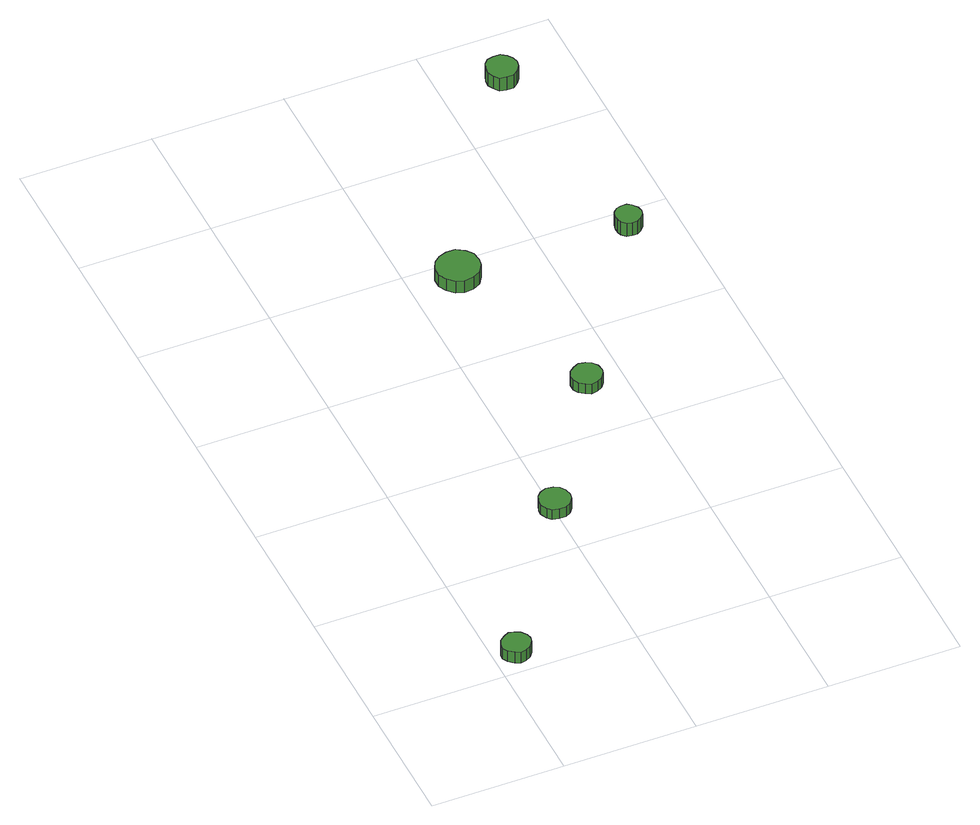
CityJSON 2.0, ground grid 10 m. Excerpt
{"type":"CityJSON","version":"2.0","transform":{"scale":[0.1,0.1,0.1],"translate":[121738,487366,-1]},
"CityObjects":{
"tree1":{"type":"SolitaryVegetationObject","attributes":{"function":"something"},"geometry":[{"type":"MultiSurface","lod":"1","boundaries":[[[0,1,2,3,4,5,6,7,8,9,10,11,12,13,14]],[[15,16,17,18,19,20,21,22,23,24,25,26,27,28,29]],[[0,29,28,1]],[[1,28,27,2]],[[2,27,26,3]],[[3,26,25,4]],[[4,25,24,5]],[[5,24,23,6]],[[6,23,22,7]],[[7,22,21,8]],[[8,21,20,9]],[[9,20,19,10]],[[10,19,18,11]],[[11,18,17,12]],[[12,17,16,13]],[[13,16,15,14]],[[14,15,29,0]]]}]},
"tree2":{"type":"SolitaryVegetationObject","attributes":{"function":"something"},"geometry":[{"type":"MultiSurface","lod":"1","boundaries":[[[30,31,32,33,34,35,36,37,38,39,40,41,42,43,44]],[[45,46,47,48,49,50,51,52,53,54,55,56,57,58,59]],[[30,59,58,31]],[[31,58,57,32]],[[32,57,56,33]],[[33,56,55,34]],[[34,55,54,35]],[[35,54,53,36]],[[36,53,52,37]],[[37,52,51,38]],[[38,51,50,39]],[[39,50,49,40]],[[40,49,48,41]],[[41,48,47,42]],[[42,47,46,43]],[[43,46,45,44]],[[44,45,59,30]]]}]},
"tree3":{"type":"SolitaryVegetationObject","attributes":{"function":"something"},"geometry":[{"type":"MultiSurface","lod":"1","boundaries":[[[60,61,62,63,64,65,66,67,68,69,70,71,72,73,74]],[[75,76,77,78,79,80,81,82,83,84,85,86,87,88,89]],[[60,89,88,61]],[[61,88,87,62]],[[62,87,86,63]],[[63,86,85,64]],[[64,85,84,65]],[[65,84,83,66]],[[66,83,82,67]],[[67,82,81,68]],[[68,81,80,69]],[[69,80,79,70]],[[70,79,78,71]],[[71,78,77,72]],[[72,77,76,73]],[[73,76,75,74]],[[74,75,89,60]]]}]},
"tree4":{"type":"SolitaryVegetationObject","attributes":{"function":"something"},"geometry":[{"type":"MultiSurface","lod":"1","boundaries":[[[90,91,92,93,94,95,96,97,98,99,100,101,102,103,104]],[[105,106,107,108,109,110,111,112,113,114,115,116,117,118,119]],[[90,119,118,91]],[[91,118,117,92]],[[92,117,116,93]],[[93,116,115,94]],[[94,115,114,95]],[[95,114,113,96]],[[96,113,112,97]],[[97,112,111,98]],[[98,111,110,99]],[[99,110,109,100]],[[100,109,108,101]],[[101,108,107,102]],[[102,107,106,103]],[[103,106,105,104]],[[104,105,119,90]]]}]},
"tree5":{"type":"SolitaryVegetationObject","attributes":{"function":"something"},"geometry":[{"type":"MultiSurface","lod":"1","boundaries":[[[120,121,122,123,124,125,126,127,128,129,130,131,132,133,134]],[[135,136,137,138,139,140,141,142,143,144,145,146,147,148,149]],[[120,149,148,121]],[[121,148,147,122]],[[122,147,146,123]],[[123,146,145,124]],[[124,145,144,125]],[[125,144,143,126]],[[126,143,142,127]],[[127,142,141,128]],[[128,141,140,129]],[[129,140,139,130]],[[130,139,138,131]],[[131,138,137,132]],[[132,137,136,133]],[[133,136,135,134]],[[134,135,149,120]]]}]},
"tree6":{"type":"SolitaryVegetationObject","attributes":{"function":"something"},"geometry":[{"type":"MultiSurface","lod":"1","boundaries":[[[150,151,152,153,154,155,156,157,158,159,160,161,162,163,164]],[[165,166,167,168,169,170,171,172,173,174,175,176,177,178,179]],[[150,179,178,151]],[[151,178,177,152]],[[152,177,176,153]],[[153,176,175,154]],[[154,175,174,155]],[[155,174,173,156]],[[156,173,172,157]],[[157,172,171,158]],[[158,171,170,159]],[[159,170,169,160]],[[160,169,168,161]],[[161,168,167,162]],[[162,167,166,163]],[[163,166,165,164]],[[164,165,179,150]]]}]}
},
"vertices":[
[28,19,16],[27,23,16],[24,27,16],[20,29,16],[16,30,16],[12,28,16],[8,25,16],[6,21,16],[6,17,16],[8,13,16],[12,10,16],[16,8,16],[20,9,16],[24,11,16],[27,15,16],[27,15,6],[24,11,6],[20,9,6],[16,8,6],[12,10,6],[8,13,6],[6,17,6],[6,21,6],[8,25,6],[12,28,6],[16,30,6],[20,29,6],[24,27,6],[27,23,6],[28,19,6],
[113,143,15],[112,148,15],[109,152,15],[105,154,15],[100,155,15],[95,153,15],[92,150,15],[90,145,15],[90,141,15],[92,136,15],[95,133,15],[100,132,15],[105,132,15],[109,134,15],[112,138,15],[112,138,6],[109,134,6],[105,132,6],[100,132,6],[95,133,6],[92,136,6],[90,141,6],[90,145,6],[92,150,6],[95,153,6],[100,155,6],[105,154,6],[109,152,6],[112,148,6],[113,143,6],
[185,250,15],[184,255,15],[181,259,15],[177,261,15],[172,262,15],[168,260,15],[164,257,15],[162,253,15],[162,248,15],[164,244,15],[168,241,15],[172,239,15],[177,240,15],[181,242,15],[184,246,15],[184,246,6],[181,242,6],[177,240,6],[172,239,6],[168,241,6],[164,244,6],[162,248,6],[162,253,6],[164,257,6],[168,260,6],[172,262,6],[177,261,6],[181,259,6],[184,255,6],[185,250,6],
[152,385,17],[151,392,17],[147,397,17],[141,401,17],[134,401,17],[128,399,17],[123,395,17],[120,389,17],[120,382,17],[123,376,17],[128,371,17],[134,369,17],[141,370,17],[147,373,17],[151,379,17],[151,379,6],[147,373,6],[141,370,6],[134,369,6],[128,371,6],[123,376,6],[120,382,6],[120,389,6],[123,395,6],[128,399,6],[134,401,6],[141,401,6],[147,397,6],[151,392,6],[152,385,6],
[274,383,19],[273,387,19],[270,391,19],[267,393,19],[263,393,19],[259,392,19],[256,389,19],[255,385,19],[255,381,19],[256,378,19],[259,375,19],[263,374,19],[267,374,19],[270,376,19],[273,379,19],[273,379,7],[270,376,7],[267,374,7],[263,374,7],[259,375,7],[256,378,7],[255,381,7],[255,385,7],[256,389,7],[259,392,7],[263,393,7],[267,393,7],[270,391,7],[273,387,7],[274,383,7],
[255,552,24],[254,556,24],[251,560,24],[247,563,24],[242,563,24],[237,562,24],[234,559,24],[232,554,24],[232,549,24],[234,545,24],[237,541,24],[242,540,24],[247,540,24],[251,543,24],[254,547,24],[254,547,12],[251,543,12],[247,540,12],[242,540,12],[237,541,12],[234,545,12],[232,549,12],[232,554,12],[234,559,12],[237,562,12],[242,563,12],[247,563,12],[251,560,12],[254,556,12],[255,552,12]
]}
